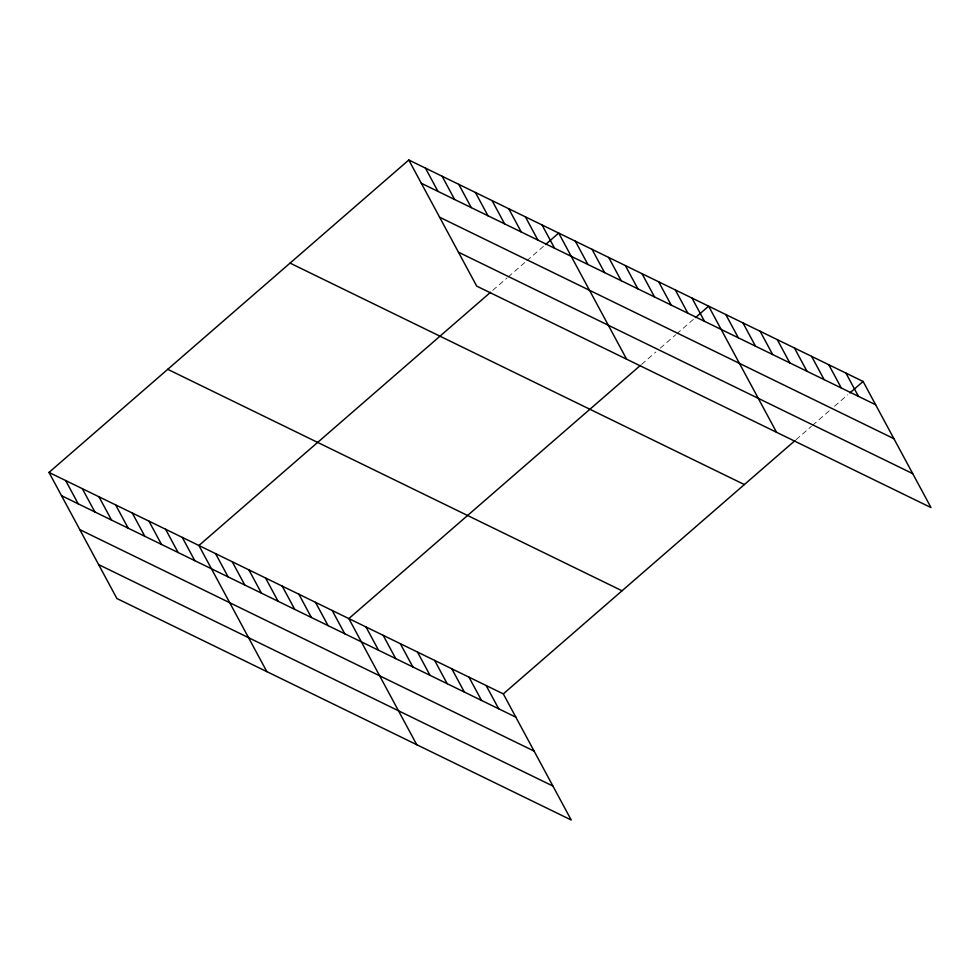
<?xml version="1.0" encoding="UTF-8"?>
<svg xmlns="http://www.w3.org/2000/svg" width="980" height="980" viewBox="0 0 980 980"><rect width="100%" height="100%" fill="white"/><g stroke="black" fill="none" stroke-linecap="round" stroke-linejoin="round"><path stroke-width="0.73" stroke-dasharray="4.9 3.68" d="M492.744 290.362L507.04 277.953M508.142 276.997L525.733 261.721M526.836 260.766L544.415 245.49M641.569 364.401L655.865 351.991M660.263 348.17L675.649 334.805M676.751 333.849L694.342 318.574M796.03 439.689L811.428 426.325M812.518 425.369L830.109 410.106M834.507 406.284L847.7 394.83"/><path stroke-width="1.47" d="M49 472.421L503.304 693.889L571.205 820.003L116.902 598.535L49 472.421L408.795 159.997L863.098 381.465L931 507.579L476.697 286.111L408.795 159.997M490.551 292.273L198.916 545.505L266.829 671.619M545.517 244.535L558.71 233.081L626.612 359.195M640.467 365.356L348.843 618.588L416.745 744.702M695.445 317.618L708.626 306.164L776.54 432.278M503.304 693.889L794.939 440.645M849.905 392.919L863.098 381.465M421.327 183.272L875.618 404.728M439.591 217.205L893.895 438.673M458.42 252.179L912.723 473.634M290.055 263.106L744.359 484.561M167.727 369.325L622.03 590.781M61.532 495.696L515.835 717.152M79.809 529.629L534.1 751.096M98.637 564.602L552.928 786.058M845.936 373.098L858.456 396.361M828.774 364.732L841.293 387.994M811.611 356.365L824.131 379.627M794.449 347.998L806.969 371.261M777.287 339.631L789.807 362.894M760.125 331.265L772.644 354.527M742.95 322.898L755.482 346.161M725.788 314.531L738.32 337.806M691.978 298.043L704.498 321.318M675.318 289.921L687.85 313.196M658.658 281.799L671.19 305.074M641.998 273.69L654.53 296.952M625.338 265.568L637.87 288.831M608.69 257.446L621.21 280.709M592.03 249.324L604.562 272.587M575.37 241.203L587.902 264.478M542.05 224.959L554.582 248.234M525.39 216.837L537.922 240.112M508.743 208.728L521.262 231.99M492.083 200.606L504.614 223.869M475.423 192.484L487.954 215.747M458.763 184.363L471.294 207.625M442.103 176.241L454.634 199.516M425.455 168.119L437.974 191.394M486.141 685.522L498.673 708.785M468.979 677.155L481.511 700.418M451.817 668.789L464.349 692.052M434.655 660.422L447.186 683.685M417.492 652.055L430.024 675.318M400.33 643.689L412.862 666.951M383.168 635.322L395.7 658.585M366.005 626.955L378.525 650.218M332.183 610.466L344.715 633.742M315.523 602.345L328.055 625.62M298.863 594.223L311.395 617.498M282.203 586.101L294.735 609.376M265.555 577.992L278.075 601.255M248.896 569.87L261.427 593.133M232.236 561.748L244.767 585.011M215.576 553.627L228.107 576.889M182.268 537.383L194.787 560.658M165.608 529.261L178.127 552.536M148.948 521.14L161.48 544.415M132.288 513.03L144.82 536.293M115.628 504.908L128.16 528.171M98.968 496.787L111.499 520.049M82.32 488.665L94.84 511.928M65.66 480.543L78.192 503.818"/></g></svg>
